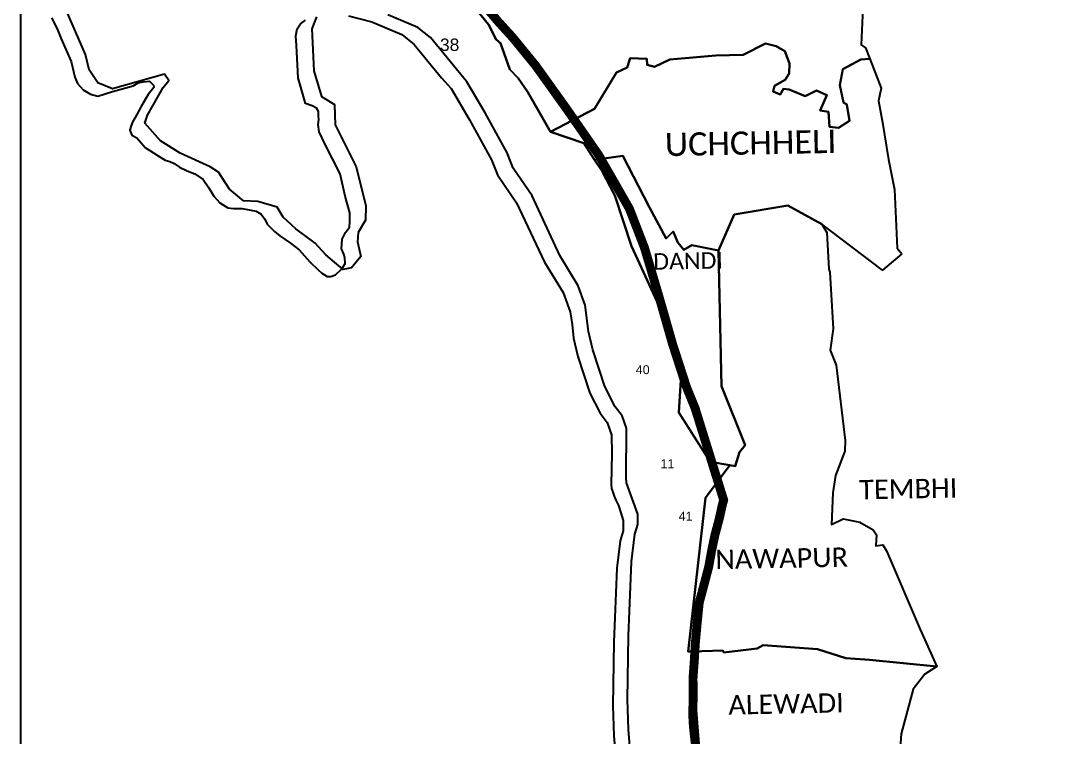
# Model space of a CAD drawing. Header units: metres. Extents: x 0 to 561379, y 0 to 4092696.
# Drawn here: x 253931 to 259800, y 2188593 to 2192617 of the extents above; entities that cross this region are included whole.
import ezdxf

# ---------------------------------------------------------------- set-up
doc = ezdxf.new("R2010")
doc.units = ezdxf.units.M
for name, color, linetype in [('ARTIFICIALLY PROTECTED', 1, 'Continuous'), ('COASTLINE', 5, 'Continuous'), ('DISTRICT BOUNDRY', 86, 'Continuous'), ('NATURALLY PROTECTED', 3, 'Continuous'), ('UNPROTECTED DUE TO CREEK', 150, 'Continuous'), ('VILLAGE BOUNDRY', 32, 'Continuous'), ('VILLAGE NAME', 250, 'Continuous')]:
    doc.layers.add(name, color=color, linetype=linetype)
doc.styles.get("Standard").update_dxf_attribs({"font": 'arial.ttf'})
picture_1 = doc.add_image_def('image2.ecw', size_in_pixel=(420817, 1374870.0))

msp = doc.modelspace()

# ---------------------------------------------------------------- linework, layer by layer
at = {"layer": 'ARTIFICIALLY PROTECTED', "const_width": 50, "flags": 128}
for points in [[(257510.4, 2191079.4), (257512.8, 2191071.3), (257590.3, 2190800), (257668.7, 2190558.1), (257716.6, 2190440.3), (257732.2, 2190390.1)], [(257863.1, 2189969.1), (257876.8, 2189924.9), (257868.2, 2189893.2), (257852.5, 2189821), (257827.6, 2189727.4), (257816.2, 2189673.4)]]:
    msp.add_lwpolyline(points, dxfattribs=at)
at = {"layer": 'COASTLINE', "const_width": 30, "flags": 128}
msp.add_lwpolyline([(256542, 2192694.1), (256608.4, 2192616.1), (256692, 2192524), (256820.3, 2192367), (256998.9, 2192117.5), (257174.6, 2191864.1), (257347.5, 2191562), (257431.9, 2191343.5), (257512.8, 2191071.3), (257590.3, 2190800), (257668.7, 2190558.1), (257716.6, 2190440.3), (257876.8, 2189924.9), (257868.2, 2189893.2), (257852.5, 2189821), (257827.6, 2189727.4), (257809.4, 2189640.8), (257792.5, 2189547.4), (257765.3, 2189444.3), (257739.5, 2189347.5), (257728.2, 2189234), (257717.9, 2189120.3), (257711.8, 2189020.2), (257704.7, 2188921.9), (257706.1, 2188837.4), (257703.3, 2188718.4), (257706.6, 2188657.5), (257714.1, 2188585.1), (257725.8, 2188495.9)], dxfattribs=at)
at = {"layer": 'DISTRICT BOUNDRY'}
for points in [[(254102.2, 2192634.2, 0), (254133.9, 2192571.7, 0), (254156.8, 2192515.9, 0), (254212.9, 2192388.6, 0), (254233.8, 2192301.4, 0), (254249.2, 2192265.7, 0), (254281.2, 2192230, 0), (254321.4, 2192205.6, 0), (254363.4, 2192194.9, 0), (254445.6, 2192220.3, 0), (254561.3, 2192252.5, 0), (254590.2, 2192268.4, 0), (254617.3, 2192275.4, 0), (254653.1, 2192277.8, 0), (254675, 2192255.6, 0), (254677.2, 2192242.3, 0), (254646.4, 2192203.9, 0), (254606.4, 2192136.4, 0), (254571.3, 2192071, 0), (254558.2, 2192048.6, 0), (254547.5, 2192023.8, 0), (254543.2, 2192003.6, 0), (254553.9, 2191974.5, 0), (254581.5, 2191959.2, 0), (254630.7, 2191903.6, 0), (254655.1, 2191888.1, 0), (254702.3, 2191859.4, 0), (254740.1, 2191835, 0), (254767, 2191826.2, 0), (254791.4, 2191815.1, 0), (254820.5, 2191795.3, 0), (254864.7, 2191775.5, 0), (254907.4, 2191757.8, 0), (254954.5, 2191726.8, 0), (254985.6, 2191680.1, 0), (255015.1, 2191633.2, 0), (255048.6, 2191595.4, 0), (255093.5, 2191566.5, 0), (255124.4, 2191562.3, 0), (255173.6, 2191562.7, 0), (255222.8, 2191554.2, 0), (255252, 2191547.7, 0), (255280.4, 2191532.1, 0), (255300.6, 2191503.2, 0), (255314.4, 2191474.3, 0), (255355.1, 2191434.2, 0), (255384.1, 2191409.7, 0), (255443.8, 2191367.5, 0), (255493.7, 2191329.9, 0), (255552.9, 2191263.3, 0), (255600.4, 2191218.8, 0), (255621, 2191198.9, 0), (255650.5, 2191181.2, 0), (255670.5, 2191181.4, 0), (255697.1, 2191190.5, 0), (255732.8, 2191224.5, 0), (255750.8, 2191253.6, 0), (255750.4, 2191287.1, 0), (255743.4, 2191307.3, 0), (255731.8, 2191336.4, 0), (255734.1, 2191390.2, 0), (255753.8, 2191428.5, 0), (255775.8, 2191457.8, 0), (255777.8, 2191489.2, 0), (255777.6, 2191538.4, 0), (255751.6, 2191632.3, 0), (255723.5, 2191757.7, 0), (255636.7, 2191927.2, 0), (255605.1, 2191994.2, 0), (255600.9, 2192034.5, 0), (255603, 2192063.6, 0), (255602.5, 2192081.6, 0), (255602.1, 2192108.4, 0), (255591.2, 2192126.3, 0), (255566.8, 2192139.5, 0), (255528.9, 2192152.7, 0), (255487.5, 2192297.9, 0), (255477.6, 2192479.4, 0), (255475.2, 2192533, 0), (255481.4, 2192573.4, 0), (255501.7, 2192600.6, 0), (255528.2, 2192621, 0)], [(255770.7, 2192645.1, 0), (255901.1, 2192612.6, 0), (256070.1, 2192540.2, 0), (256139.9, 2192484.8, 0), (256292.3, 2192297.7, 0), (256346.1, 2192236.4, 0), (256449.7, 2192061.6, 0), (256572.9, 2191836.5, 0), (256607.1, 2191751.6, 0), (256714.3, 2191595.5, 0), (256870.6, 2191260.9, 0), (256975.2, 2191091.6, 0), (257014.8, 2190982, 0), (257026.7, 2190910.5, 0), (257033.8, 2190834.4, 0), (257057.4, 2190731.6, 0), (257126.3, 2190525.9, 0), (257183.5, 2190412.3, 0), (257223.1, 2190361.2, 0), (257247.9, 2190291.9, 0), (257249, 2190184.4, 0), (257246, 2190014.1, 0), (257246.5, 2189987.1, 0), (257248.8, 2189985.8, 0), (257262, 2189946.9, 0), (257271.4, 2189924, 0), (257285.5, 2189894.5, 0), (257297.9, 2189857.9, 0), (257311.7, 2189810, 0), (257312.6, 2189752, 0), (257295.8, 2189696.4, 0), (257277, 2189541.5, 0), (257260.5, 2189126.9, 0), (257254.3, 2188768.2, 0), (257260.2, 2188600.4, 0), (257288.3, 2188275.5, 0)]]:
    msp.add_polyline3d(points, dxfattribs=at)
at = {"layer": 'NATURALLY PROTECTED', "const_width": 50, "flags": 128}
for points in [[(256542, 2192694.1), (256608.4, 2192616.1), (256692, 2192524), (256820.3, 2192367), (256998.9, 2192117.5), (257174.6, 2191864.1), (257347.5, 2191562), (257431.9, 2191343.5), (257510.4, 2191079.4)], [(257816.2, 2189673.4), (257809.4, 2189640.8), (257792.5, 2189547.4), (257765.3, 2189444.3), (257739.5, 2189347.5), (257728.2, 2189234), (257717.9, 2189120.3), (257715.1, 2189075), (257711.8, 2189020.2), (257704.7, 2188921.9), (257706.1, 2188837.4), (257703.3, 2188718.4), (257706.6, 2188657.5), (257714.1, 2188585.1), (257725.8, 2188495.9)]]:
    msp.add_lwpolyline(points, dxfattribs=at)
at = {"layer": 'UNPROTECTED DUE TO CREEK', "const_width": 50, "flags": 128}
msp.add_lwpolyline([(257732.2, 2190390.1), (257863.1, 2189969.1)], dxfattribs=at)
at = {"layer": 'VILLAGE BOUNDRY'}
for points in [[(258667, 2192896, 0), (258648.7, 2192482, 0), (258672.7, 2192465.9, 0), (258698.4, 2192404.6, 0), (258647, 2192399.6, 0), (258545.7, 2192346.7, 0), (258529.5, 2192256, 0), (258550.5, 2192158.3, 0), (258568.3, 2192147.8, 0), (258583.6, 2192055.1, 0), (258522, 2192016.7, 0), (258471.7, 2192022, 0), (258465.4, 2192105.5, 0), (258418.4, 2192114, 0), (258455.3, 2192200.5, 0), (258398.8, 2192227, 0), (258333.6, 2192194.8, 0), (258244.7, 2192231.6, 0), (258213, 2192235.1, 0), (258194.6, 2192203.1, 0), (258155.6, 2192219.6, 0), (258162.7, 2192251.4, 0), (258221.7, 2192285.1, 0), (258244.3, 2192320.8, 0), (258245.7, 2192377.9, 0), (258220.1, 2192447.1, 0), (258172.5, 2192474.9, 0), (258111.6, 2192490.6, 0), (257986.5, 2192427, 0), (257832.9, 2192423.2, 0), (257573.8, 2192400.5, 0), (257488.6, 2192359.9, 0), (257447.6, 2192369.5, 0), (257445.9, 2192404.4, 0), (257352.7, 2192406.9, 0), (257334.3, 2192355, 0), (257275.8, 2192326.7, 0), (257150.9, 2192123, 0), (256904.7, 2191993, 0), (256776.4, 2192215.9, 0), (256723.9, 2192296.1, 0), (256677, 2192343.3, 0), (256623.5, 2192491.7, 0), (256599.8, 2192512.9, 0), (256556.6, 2192596.2, 0), (256490.9, 2192677.1, 0)], [(258667, 2192896, 0), (258648.7, 2192482, 0), (258672.7, 2192465.9, 0), (258698.4, 2192404.6, 0), (258647, 2192399.6, 0), (258545.7, 2192346.7, 0), (258529.5, 2192256, 0), (258550.5, 2192158.3, 0), (258568.3, 2192147.8, 0), (258583.6, 2192055.1, 0), (258522, 2192016.7, 0), (258471.7, 2192022, 0), (258465.4, 2192105.5, 0), (258418.4, 2192114, 0), (258455.3, 2192200.5, 0), (258398.8, 2192227, 0), (258333.6, 2192194.8, 0), (258244.7, 2192231.6, 0), (258213, 2192235.1, 0), (258194.6, 2192203.1, 0), (258155.6, 2192219.6, 0), (258162.7, 2192251.4, 0), (258221.7, 2192285.1, 0), (258244.3, 2192320.8, 0), (258245.7, 2192377.9, 0), (258220.1, 2192447.1, 0), (258172.5, 2192474.9, 0), (258111.6, 2192490.6, 0), (257986.5, 2192427, 0), (257832.9, 2192423.2, 0), (257573.8, 2192400.5, 0), (257488.6, 2192359.9, 0), (257447.6, 2192369.5, 0), (257445.9, 2192404.4, 0), (257352.7, 2192406.9, 0), (257334.3, 2192355, 0), (257275.8, 2192326.7, 0), (257150.9, 2192123, 0), (256904.7, 2191993, 0), (256776.4, 2192215.9, 0), (256723.9, 2192296.1, 0), (256677, 2192343.3, 0), (256623.5, 2192491.7, 0), (256599.8, 2192512.9, 0), (256556.6, 2192596.2, 0), (256490.9, 2192677.1, 0)], [(255590.3, 2192640.3, 0), (255563.8, 2192572.7, 0), (255576.5, 2192337.4, 0), (255618.5, 2192192.2, 0), (255692.2, 2192147.8, 0), (255695.4, 2192033.5, 0), (255813.7, 2191796.8, 0), (255867.5, 2191577.4, 0), (255865.6, 2191496.7, 0), (255823.8, 2191429.1, 0), (255821.5, 2191375.3, 0), (255840.4, 2191292.4, 0), (255786.7, 2191229.4, 0), (255740.2, 2191220.1, 0), (255643, 2191302.3, 0), (255583.9, 2191369, 0), (255473.9, 2191448.9, 0), (255403.6, 2191513.5, 0), (255369.2, 2191571.4, 0), (255261.7, 2191602, 0), (255181, 2191605.9, 0), (255102, 2191672.6, 0), (255040.9, 2191766.3, 0), (254993.3, 2191797.3, 0), (254824.9, 2191874.6, 0), (254714.7, 2191943.3, 0), (254626.5, 2192043.4, 0), (254641.5, 2192088.4, 0), (254730.1, 2192243.7, 0), (254761, 2192282.1, 0), (254736.7, 2192317.7, 0), (254445.3, 2192235, 0), (254362.6, 2192270.1, 0), (254314.8, 2192341.5, 0), (254293.6, 2192428.8, 0), (254150.4, 2192761.8, 0)], [(255590.3, 2192640.3, 0), (255563.8, 2192572.7, 0), (255576.5, 2192337.4, 0), (255618.5, 2192192.2, 0), (255692.2, 2192147.8, 0), (255695.4, 2192033.5, 0), (255813.7, 2191796.8, 0), (255867.5, 2191577.4, 0), (255865.6, 2191496.7, 0), (255823.8, 2191429.1, 0), (255821.5, 2191375.3, 0), (255840.4, 2191292.4, 0), (255786.7, 2191229.4, 0), (255740.2, 2191220.1, 0), (255643, 2191302.3, 0), (255583.9, 2191369, 0), (255473.9, 2191448.9, 0), (255403.6, 2191513.5, 0), (255369.2, 2191571.4, 0), (255261.7, 2191602, 0), (255181, 2191605.9, 0), (255102, 2191672.6, 0), (255040.9, 2191766.3, 0), (254993.3, 2191797.3, 0), (254824.9, 2191874.6, 0), (254714.7, 2191943.3, 0), (254626.5, 2192043.4, 0), (254641.5, 2192088.4, 0), (254730.1, 2192243.7, 0), (254761, 2192282.1, 0), (254736.7, 2192317.7, 0), (254445.3, 2192235, 0), (254362.6, 2192270.1, 0), (254314.8, 2192341.5, 0), (254293.6, 2192428.8, 0), (254150.4, 2192761.8, 0)], [(256490.9, 2192677.1, 0), (256556.6, 2192596.2, 0), (256599.8, 2192512.9, 0), (256623.5, 2192491.7, 0), (256677, 2192343.3, 0), (256723.9, 2192296.1, 0), (256776.4, 2192215.9, 0), (256904.7, 2191993, 0), (257091.9, 2191931, 0), (257150.8, 2191837.4, 0), (257194.9, 2191773.2, 0), (257266.6, 2191635.9, 0), (257360.3, 2191351.7, 0), (257525.4, 2190989.8, 0), (257638.8, 2190627.5, 0), (257625.2, 2190417.1, 0), (257801.3, 2190139.5, 0), (257912.3, 2190120.5, 0), (257775.4, 2189936.4, 0), (257677.6, 2189073.3, 0), (257696.2, 2189074.4, 0), (257758, 2188296.5, 0)], [(256490.9, 2192677.1, 0), (256556.6, 2192596.2, 0), (256599.8, 2192512.9, 0), (256623.5, 2192491.7, 0), (256677, 2192343.3, 0), (256723.9, 2192296.1, 0), (256776.4, 2192215.9, 0), (256904.7, 2191993, 0), (257091.9, 2191931, 0), (257150.8, 2191837.4, 0), (257194.9, 2191773.2, 0), (257266.6, 2191635.9, 0), (257360.3, 2191351.7, 0), (257525.4, 2190989.8, 0), (257638.8, 2190627.5, 0), (257625.2, 2190417.1, 0), (257801.3, 2190139.5, 0), (257912.3, 2190120.5, 0), (257775.4, 2189936.4, 0), (257677.6, 2189073.3, 0), (257696.2, 2189074.4, 0), (257758, 2188296.5, 0)], [(257369.2, 2188310.9, 0), (257341.7, 2188635.9, 0), (257336, 2188803.9, 0), (257342.5, 2189162.7, 0), (257359.3, 2189577.6, 0), (257378.3, 2189732.5, 0), (257395, 2189788.1, 0), (257394.2, 2189846.1, 0), (257331.8, 2190022.2, 0), (257329, 2190050.5, 0), (257331.2, 2190328.4, 0), (257306.6, 2190397.8, 0), (257267.3, 2190449.1, 0), (257210.5, 2190562.8, 0), (257142.2, 2190768.7, 0), (257118.8, 2190871.6, 0), (257100, 2191019.4, 0), (257060.7, 2191129.1, 0), (256956.7, 2191298.6, 0), (256801.4, 2191633.7, 0), (256694.8, 2191789.9, 0), (256660.8, 2191874.9, 0), (256538.3, 2192100.3, 0), (256435.2, 2192275.3, 0), (256229.9, 2192524.1, 0), (256160.3, 2192579.5, 0), (255991.8, 2192652.1, 0)], [(257369.2, 2188310.9, 0), (257341.7, 2188635.9, 0), (257336, 2188803.9, 0), (257342.5, 2189162.7, 0), (257359.3, 2189577.6, 0), (257378.3, 2189732.5, 0), (257395, 2189788.1, 0), (257394.2, 2189846.1, 0), (257331.8, 2190022.2, 0), (257329, 2190050.5, 0), (257331.2, 2190328.4, 0), (257306.6, 2190397.8, 0), (257267.3, 2190449.1, 0), (257210.5, 2190562.8, 0), (257142.2, 2190768.7, 0), (257118.8, 2190871.6, 0), (257100, 2191019.4, 0), (257060.7, 2191129.1, 0), (256956.7, 2191298.6, 0), (256801.4, 2191633.7, 0), (256694.8, 2191789.9, 0), (256660.8, 2191874.9, 0), (256538.3, 2192100.3, 0), (256435.2, 2192275.3, 0), (256229.9, 2192524.1, 0), (256160.3, 2192579.5, 0), (255991.8, 2192652.1, 0)], [(257758, 2188296.5, 0), (257696.2, 2189074.4, 0), (257872.9, 2189079.9, 0), (257877.4, 2189067.3, 0), (258065, 2189090.7, 0), (258098.2, 2189109.8, 0), (258403.1, 2189087.6, 0), (258562.7, 2189036.8, 0), (258696.1, 2189027.4, 0), (259072.9, 2188988.8, 0), (259006.3, 2188947.2, 0), (258941.7, 2188861.6, 0), (258873.2, 2188610.9, 0), (258867.6, 2188534, 0)], [(257758, 2188296.5, 0), (257696.2, 2189074.4, 0), (257872.9, 2189079.9, 0), (257877.4, 2189067.3, 0), (258065, 2189090.7, 0), (258098.2, 2189109.8, 0), (258403.1, 2189087.6, 0), (258562.7, 2189036.8, 0), (258696.1, 2189027.4, 0), (259072.9, 2188988.8, 0), (259006.3, 2188947.2, 0), (258941.7, 2188861.6, 0), (258873.2, 2188610.9, 0), (258867.6, 2188534, 0)]]:
    msp.add_polyline3d(points, dxfattribs=at)
for points in [[(258877, 2191308.9, 0), (258768.7, 2191216.4, 0), (258427.3, 2191475.6, 0), (258237.5, 2191580.8, 0), (257936.2, 2191529.7, 0), (257847, 2191326.8, 0), (257698.9, 2191356.2, 0), (257653.3, 2191331.5, 0), (257620.4, 2191372.2, 0), (257593.1, 2191433.1, 0), (257553.6, 2191395.4, 0), (257458.6, 2191572.4, 0), (257311.3, 2191858.7, 0), (257150.8, 2191837.4, 0), (257091.9, 2191931, 0), (256904.7, 2191993, 0), (257150.9, 2192123, 0), (257275.8, 2192326.7, 0), (257334.3, 2192355, 0), (257352.7, 2192406.9, 0), (257445.9, 2192404.4, 0), (257447.6, 2192369.5, 0), (257488.6, 2192359.9, 0), (257573.8, 2192400.5, 0), (257832.9, 2192423.2, 0), (257986.5, 2192427, 0), (258111.6, 2192490.6, 0), (258172.5, 2192474.9, 0), (258220.1, 2192447.1, 0), (258245.7, 2192377.9, 0), (258244.3, 2192320.8, 0), (258221.7, 2192285.1, 0), (258162.7, 2192251.4, 0), (258155.6, 2192219.6, 0), (258194.6, 2192203.1, 0), (258213, 2192235.1, 0), (258244.7, 2192231.6, 0), (258333.6, 2192194.8, 0), (258398.8, 2192227, 0), (258455.3, 2192200.5, 0), (258418.4, 2192114, 0), (258465.4, 2192105.5, 0), (258471.7, 2192022, 0), (258522, 2192016.7, 0), (258583.6, 2192055.1, 0), (258568.3, 2192147.8, 0), (258550.5, 2192158.3, 0), (258529.5, 2192256, 0), (258545.7, 2192346.7, 0), (258647, 2192399.6, 0), (258698.4, 2192404.6, 0), (258761.6, 2192238.9, 0), (258745.7, 2192167.4, 0), (258769.1, 2192046.7, 0), (258802.1, 2191839.2, 0), (258836.5, 2191669.1, 0), (258852, 2191340.1, 0)], [(258877, 2191308.9, 0), (258768.7, 2191216.4, 0), (258427.3, 2191475.6, 0), (258237.5, 2191580.8, 0), (257936.2, 2191529.7, 0), (257847, 2191326.8, 0), (257698.9, 2191356.2, 0), (257653.3, 2191331.5, 0), (257620.4, 2191372.2, 0), (257593.1, 2191433.1, 0), (257553.6, 2191395.4, 0), (257458.6, 2191572.4, 0), (257311.3, 2191858.7, 0), (257150.8, 2191837.4, 0), (257091.9, 2191931, 0), (256904.7, 2191993, 0), (257150.9, 2192123, 0), (257275.8, 2192326.7, 0), (257334.3, 2192355, 0), (257352.7, 2192406.9, 0), (257445.9, 2192404.4, 0), (257447.6, 2192369.5, 0), (257488.6, 2192359.9, 0), (257573.8, 2192400.5, 0), (257832.9, 2192423.2, 0), (257986.5, 2192427, 0), (258111.6, 2192490.6, 0), (258172.5, 2192474.9, 0), (258220.1, 2192447.1, 0), (258245.7, 2192377.9, 0), (258244.3, 2192320.8, 0), (258221.7, 2192285.1, 0), (258162.7, 2192251.4, 0), (258155.6, 2192219.6, 0), (258194.6, 2192203.1, 0), (258213, 2192235.1, 0), (258244.7, 2192231.6, 0), (258333.6, 2192194.8, 0), (258398.8, 2192227, 0), (258455.3, 2192200.5, 0), (258418.4, 2192114, 0), (258465.4, 2192105.5, 0), (258471.7, 2192022, 0), (258522, 2192016.7, 0), (258583.6, 2192055.1, 0), (258568.3, 2192147.8, 0), (258550.5, 2192158.3, 0), (258529.5, 2192256, 0), (258545.7, 2192346.7, 0), (258647, 2192399.6, 0), (258698.4, 2192404.6, 0), (258761.6, 2192238.9, 0), (258745.7, 2192167.4, 0), (258769.1, 2192046.7, 0), (258802.1, 2191839.2, 0), (258836.5, 2191669.1, 0), (258852, 2191340.1, 0)], [(257638.8, 2190627.5, 0), (257525.4, 2190989.8, 0), (257360.3, 2191351.7, 0), (257266.6, 2191635.9, 0), (257194.9, 2191773.2, 0), (257150.8, 2191837.4, 0), (257311.3, 2191858.7, 0), (257458.6, 2191572.4, 0), (257553.6, 2191395.4, 0), (257593.1, 2191433.1, 0), (257620.4, 2191372.2, 0), (257653.3, 2191331.5, 0), (257698.9, 2191356.2, 0), (257847, 2191326.8, 0), (257864, 2190565.6, 0), (257996.7, 2190234, 0), (257966.4, 2190193.1, 0), (257940.8, 2190115.2, 0), (257912.3, 2190120.5, 0), (257801.3, 2190139.5, 0), (257625.2, 2190417.1, 0)], [(257638.8, 2190627.5, 0), (257525.4, 2190989.8, 0), (257360.3, 2191351.7, 0), (257266.6, 2191635.9, 0), (257194.9, 2191773.2, 0), (257150.8, 2191837.4, 0), (257311.3, 2191858.7, 0), (257458.6, 2191572.4, 0), (257553.6, 2191395.4, 0), (257593.1, 2191433.1, 0), (257620.4, 2191372.2, 0), (257653.3, 2191331.5, 0), (257698.9, 2191356.2, 0), (257847, 2191326.8, 0), (257864, 2190565.6, 0), (257996.7, 2190234, 0), (257966.4, 2190193.1, 0), (257940.8, 2190115.2, 0), (257912.3, 2190120.5, 0), (257801.3, 2190139.5, 0), (257625.2, 2190417.1, 0)], [(259072.9, 2188988.8, 0), (258696.1, 2189027.4, 0), (258562.7, 2189036.8, 0), (258403.1, 2189087.6, 0), (258098.2, 2189109.8, 0), (258065, 2189090.7, 0), (257877.4, 2189067.3, 0), (257872.9, 2189079.9, 0), (257696.2, 2189074.4, 0), (257677.6, 2189073.3, 0), (257775.4, 2189936.4, 0), (257912.3, 2190120.5, 0), (257940.8, 2190115.2, 0), (257966.4, 2190193.1, 0), (257996.7, 2190234, 0), (257864, 2190565.6, 0), (257847, 2191326.8, 0), (257936.2, 2191529.7, 0), (258237.5, 2191580.8, 0), (258427.3, 2191475.6, 0), (258456.8, 2191428.6, 0), (258468.1, 2191222.6, 0), (258473.6, 2191204.4, 0), (258492.6, 2190886, 0), (258475.2, 2190766.8, 0), (258509.1, 2190683, 0), (258558.9, 2190259.7, 0), (258557.7, 2190199.8, 0), (258505.2, 2190062.3, 0), (258489.7, 2189965.2, 0), (258482.6, 2189787.2, 0), (258547.1, 2189819.5, 0), (258640.7, 2189801.2, 0), (258716.1, 2189756.9, 0), (258734.3, 2189729.7, 0), (258730.9, 2189666.7, 0), (258770.5, 2189672.5, 0), (258790.3, 2189638.5, 0), (258980.9, 2189197.4, 0)], [(259072.9, 2188988.8, 0), (258696.1, 2189027.4, 0), (258562.7, 2189036.8, 0), (258403.1, 2189087.6, 0), (258098.2, 2189109.8, 0), (258065, 2189090.7, 0), (257877.4, 2189067.3, 0), (257872.9, 2189079.9, 0), (257696.2, 2189074.4, 0), (257677.6, 2189073.3, 0), (257775.4, 2189936.4, 0), (257912.3, 2190120.5, 0), (257940.8, 2190115.2, 0), (257966.4, 2190193.1, 0), (257996.7, 2190234, 0), (257864, 2190565.6, 0), (257847, 2191326.8, 0), (257936.2, 2191529.7, 0), (258237.5, 2191580.8, 0), (258427.3, 2191475.6, 0), (258456.8, 2191428.6, 0), (258468.1, 2191222.6, 0), (258473.6, 2191204.4, 0), (258492.6, 2190886, 0), (258475.2, 2190766.8, 0), (258509.1, 2190683, 0), (258558.9, 2190259.7, 0), (258557.7, 2190199.8, 0), (258505.2, 2190062.3, 0), (258489.7, 2189965.2, 0), (258482.6, 2189787.2, 0), (258547.1, 2189819.5, 0), (258640.7, 2189801.2, 0), (258716.1, 2189756.9, 0), (258734.3, 2189729.7, 0), (258730.9, 2189666.7, 0), (258770.5, 2189672.5, 0), (258790.3, 2189638.5, 0), (258980.9, 2189197.4, 0)]]:
    msp.add_polyline3d(points, close=True, dxfattribs=at)

# ---------------------------------------------------------------- texts
at = {"layer": 'ARTIFICIALLY PROTECTED', "char_height": 50, "attachment_point": 1}
for s, width, heights, insert in [('40', 136.307, [78.5], (257383.5, 2190682.3)), ('41', 84.374, [0], (257624.2, 2189858.7))]:
    msp.add_mtext_dynamic_manual_height_columns(s, width=width, gutter_width=1, heights=heights, dxfattribs=dict(at, insert=insert))
at = {"layer": 'NATURALLY PROTECTED', "insert": (256283.9, 2192518.2), "char_height": 70, "attachment_point": 1}
msp.add_mtext_dynamic_manual_height_columns('38', width=95.172, gutter_width=1, heights=[0], dxfattribs=at)
at = {"layer": 'UNPROTECTED DUE TO CREEK', "insert": (257522.4, 2190153.9), "char_height": 50, "attachment_point": 1}
msp.add_mtext_dynamic_manual_height_columns('11', width=70.183, gutter_width=1, heights=[0], dxfattribs=at)
at = {"layer": 'VILLAGE NAME', "attachment_point": 1, "rotation": 1.10283}
for s, width, gutter_width, insert, char_height in [('{\\fCalibri|b0|i0|c0|p34;UCHCHHELI}', 872.29, 652.5, (257545.2, 2191987.5), 130.494), ('{\\fCalibri|b0|i0|c0|p34;UCHCHHELI}', 872.29, 652.5, (257545.2, 2191987.5), 130.494), ('{\\fCalibri|b0|i0|c0|p34;DANDI}', 620.426, 464.1, (257480.2, 2191311.4), 92.815), ('{\\fCalibri|b0|i0|c0|p34;DANDI}', 620.426, 464.1, (257480.2, 2191311.4), 92.815), ('{\\fCalibri|b0|i0|c0|p34;TEMBHI}', 726.929, 543.7, (258637, 2190037.2), 108.748), ('{\\fCalibri|b0|i0|c0|p34;TEMBHI}', 726.929, 543.7, (258637, 2190037.2), 108.748), ('{\\fCalibri|b0|i0|c0|p34;NAWAPUR}', 726.929, 543.7, (257829.2, 2189645), 108.748), ('{\\fCalibri|b0|i0|c0|p34;NAWAPUR}', 726.929, 543.7, (257829.2, 2189645), 108.748), ('{\\fCalibri|b0|i0|c0|p34;ALEWADI}', 726.929, 543.7, (257902.2, 2188827.8), 108.748), ('{\\fCalibri|b0|i0|c0|p34;ALEWADI}', 726.929, 543.7, (257902.2, 2188827.8), 108.748)]:
    msp.add_mtext_dynamic_manual_height_columns(s, width=width, gutter_width=gutter_width, heights=[0], dxfattribs=dict(at, insert=insert, char_height=char_height))

# ---------------------------------------------------------------- pictures from other files: only their frames are drawn
image = msp.add_image(picture_1, insert=(253930.9, 2157489.4), size_in_units=(12624.5, 41246.1))
image.dxf.flags = 7

doc.saveas('drawing.dxf')
